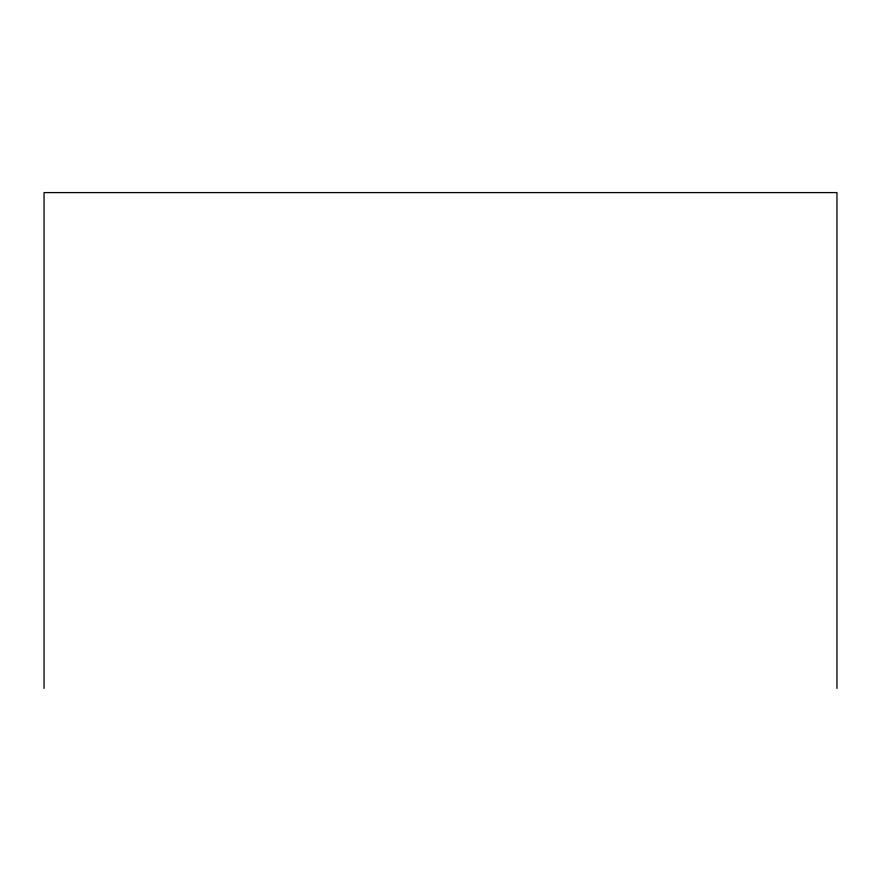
<?xml version="1.0" encoding="UTF-8"?>
<svg xmlns="http://www.w3.org/2000/svg" width="881" height="881" viewBox="0 0 881 881"><rect width="100%" height="100%" fill="white"/><g stroke="black" fill="none" stroke-linecap="round" stroke-linejoin="round"><path stroke-width="1.32" d="M836.95 688.402L836.95 192.598L44.05 192.598L44.05 688.402"/></g></svg>
